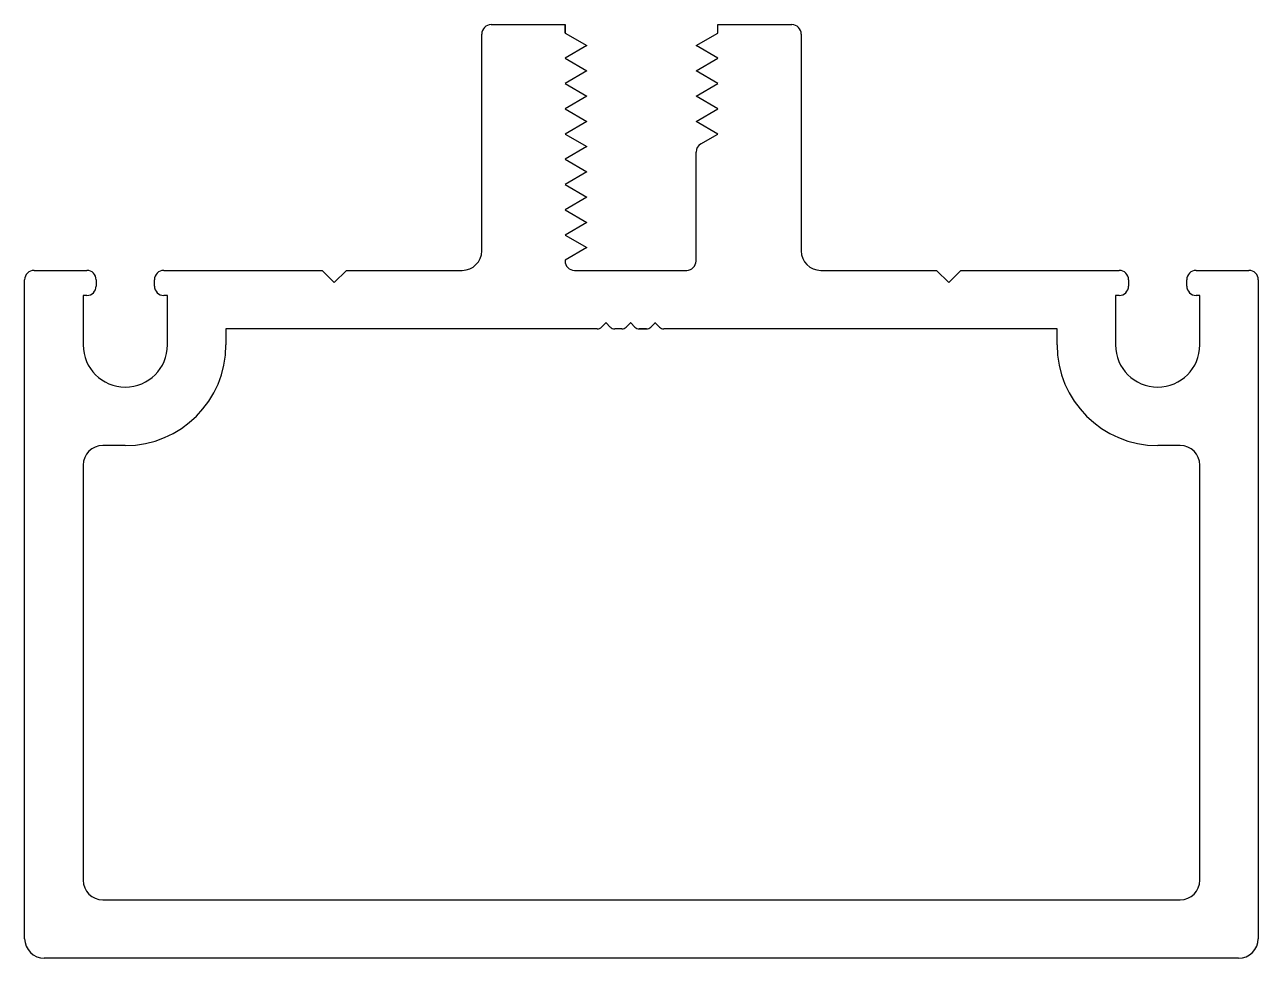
# Model space of a CAD drawing. Extents: x -25 to 25.2, y 1.6 to 39.6.
import ezdxf

# ---------------------------------------------------------------- set-up
doc = ezdxf.new("R2010")
doc.units = 0
doc.layers.get('0').update_dxf_attribs({"linetype": 'CONTINUOUS'})
doc.layers.add('1', color=4, linetype='CONTINUOUS')

msp = doc.modelspace()

# ---------------------------------------------------------------- linework, layer by layer
at = {"color": 7}
for p, q in [((-6.446, 30.435), (-6.446, 39.255)), ((-6.066, 39.635), (-3.056, 39.635)), ((-3.056, 39.295), (-3.056, 39.635)), ((-3.056, 39.635), (-3.056, 39.295)), ((-3.056, 39.295), (-2.166, 38.781)), ((2.274, 38.781), (3.164, 39.295)), ((3.164, 39.295), (3.164, 39.635)), ((3.164, 39.635), (6.174, 39.635)), ((6.554, 39.255), (6.554, 30.435)), ((-2.166, 38.781), (-3.056, 38.267)), ((3.164, 38.267), (2.274, 38.781)), ((-3.056, 38.267), (-2.166, 37.753)), ((2.274, 37.753), (3.164, 38.267)), ((-2.166, 37.753), (-3.056, 37.24)), ((3.164, 37.24), (2.274, 37.753)), ((-3.056, 37.24), (-2.166, 36.726)), ((2.274, 36.726), (3.164, 37.24)), ((-2.166, 36.726), (-3.056, 36.212)), ((3.164, 36.212), (2.274, 36.726)), ((-3.056, 36.212), (-2.166, 35.698)), ((2.274, 35.698), (3.164, 36.212)), ((-2.166, 35.698), (-3.056, 35.184)), ((3.164, 35.184), (2.274, 35.698)), ((-3.056, 35.184), (-2.166, 34.67)), ((2.464, 34.78), (3.164, 35.184)), ((-2.166, 34.67), (-3.056, 34.156)), ((-3.056, 34.156), (-2.166, 33.643)), ((2.274, 30.015), (2.274, 34.451)), ((-2.166, 33.643), (-3.056, 33.129)), ((-3.056, 33.129), (-2.166, 32.615)), ((-2.166, 32.615), (-3.056, 32.101)), ((-3.056, 32.101), (-2.166, 31.587)), ((-2.166, 31.587), (-3.056, 31.073)), ((-3.056, 31.073), (-2.166, 30.56)), ((-2.166, 30.56), (-3.056, 30.046)), ((-24.666, 29.635), (-22.516, 29.635)), ((-19.386, 29.635), (-12.946, 29.635)), ((-12.946, 29.635), (-12.446, 29.135)), ((-12.446, 29.135), (-11.946, 29.635)), ((-11.946, 29.635), (-7.246, 29.635)), ((-3.056, 30.046), (-3.056, 30.015)), ((-2.676, 29.635), (1.894, 29.635)), ((7.354, 29.635), (12.054, 29.635)), ((12.054, 29.635), (12.554, 29.135)), ((12.554, 29.135), (13.054, 29.635)), ((13.054, 29.635), (19.494, 29.635)), ((22.624, 29.635), (24.774, 29.635)), ((-25.046, 2.435), (-25.046, 29.255)), ((-22.136, 29.255), (-22.136, 28.995)), ((-19.766, 28.995), (-19.766, 29.255)), ((19.874, 29.255), (19.874, 28.995)), ((22.244, 28.995), (22.244, 29.255)), ((25.154, 29.255), (25.154, 2.435)), ((-22.516, 28.615), (-22.666, 28.615)), ((-22.666, 28.615), (-22.666, 26.6)), ((-19.236, 28.615), (-19.386, 28.615)), ((-19.236, 26.6), (-19.236, 28.615)), ((19.494, 28.615), (19.344, 28.615)), ((19.344, 28.615), (19.344, 26.6)), ((22.774, 28.615), (22.624, 28.615)), ((22.774, 26.6), (22.774, 28.615)), ((-20.951, 24.885), (-20.951, 24.885)), ((21.059, 24.885), (21.059, 24.885)), ((24.354, 1.635), (-24.246, 1.635))]:
    msp.add_line(p, q, dxfattribs=at)
for centre, radius, start, end in [((-6.066, 39.255), 0.38, 90, 180), ((6.174, 39.255), 0.38, 360, 90), ((2.654, 34.451), 0.38, 120, 180), ((-7.246, 30.435), 0.8, 270, 360), ((7.354, 30.435), 0.8, 180, 270), ((-24.666, 29.255), 0.38, 90, 180), ((-22.516, 29.255), 0.38, 360, 90), ((-19.386, 29.255), 0.38, 90, 180), ((-2.676, 30.015), 0.38, 180, 270), ((1.894, 30.015), 0.38, 270, 0), ((19.494, 29.255), 0.38, 360, 90), ((22.624, 29.255), 0.38, 90, 180), ((24.774, 29.255), 0.38, 360, 90), ((-22.516, 28.995), 0.38, 270, 0), ((-19.386, 28.995), 0.38, 180, 270), ((19.494, 28.995), 0.38, 270, 0), ((22.624, 28.995), 0.38, 180, 270), ((-20.951, 26.6), 1.715, 180, 270), ((-20.951, 26.6), 1.715, 270, 360), ((21.059, 26.6), 1.715, 180, 270), ((21.059, 26.6), 1.715, 270, 360), ((-24.246, 2.435), 0.8, 180, 270), ((24.354, 2.435), 0.8, 270, 0)]:
    msp.add_arc(centre, radius, start, end, dxfattribs=at)
at = {"layer": '1', "color": 7, "linetype": 'CONTINUOUS'}
for p, q in [((-3.021, 27.255), (-16.856, 27.255)), ((-16.856, 27.255), (-16.856, 26.6)), ((-1.744, 27.255), (-3.021, 27.255)), ((-1.396, 27.499), (-1.567, 27.328)), ((-1.214, 27.328), (-1.385, 27.499)), ((-0.744, 27.255), (-1.037, 27.255)), ((-0.396, 27.499), (-0.567, 27.328)), ((-0.214, 27.328), (-0.385, 27.499)), ((0.256, 27.255), (-0.037, 27.255)), ((-0.037, 27.255), (0.256, 27.255)), ((0.256, 27.255), (-0.037, 27.255)), ((-0.037, 27.255), (0.256, 27.255)), ((0.256, 27.255), (-0.037, 27.255)), ((0.604, 27.499), (0.433, 27.328)), ((0.786, 27.328), (0.615, 27.499)), ((1.715, 27.255), (0.963, 27.255)), ((0.963, 27.255), (0.963, 27.255)), ((16.964, 27.255), (1.715, 27.255)), ((16.964, 26.6), (16.964, 27.255)), ((-20.951, 22.505), (-21.866, 22.505)), ((21.974, 22.505), (21.059, 22.505)), ((-22.666, 21.705), (-22.666, 4.815)), ((22.774, 4.815), (22.774, 21.705)), ((-21.866, 4.015), (21.974, 4.015))]:
    msp.add_line(p, q, dxfattribs=at)
for centre, radius, start, end in [((-1.744, 27.505), 0.25, 270, 315), ((-1.391, 27.494), 0.008, 45, 135), ((-1.037, 27.505), 0.25, 225, 270), ((-0.744, 27.505), 0.25, 270, 315), ((-0.391, 27.494), 0.008, 45, 135), ((-0.037, 27.505), 0.25, 225, 270), ((0.256, 27.505), 0.25, 270, 315), ((0.609, 27.494), 0.008, 45, 135), ((0.963, 27.505), 0.25, 225, 270), ((-20.951, 26.6), 4.095, 270, 0), ((21.059, 26.6), 4.095, 180, 270), ((-21.866, 21.705), 0.8, 90, 180), ((21.974, 21.705), 0.8, 0, 90), ((-21.866, 4.815), 0.8, 180, 270), ((21.974, 4.815), 0.8, 270, 360)]:
    msp.add_arc(centre, radius, start, end, dxfattribs=at)

doc.saveas('drawing.dxf')
